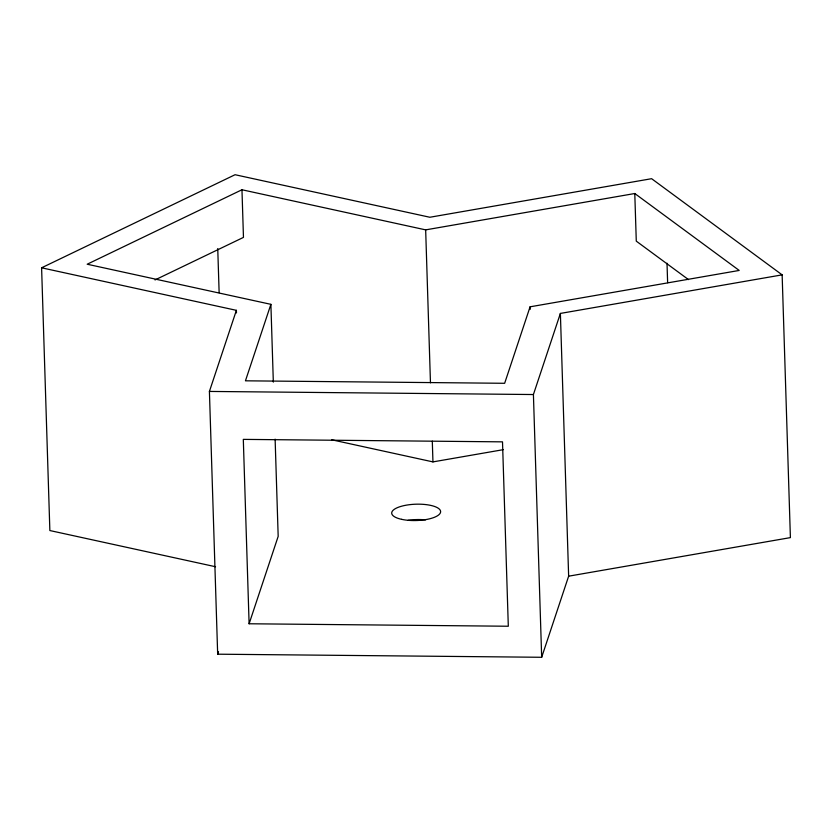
<?xml version="1.0" encoding="UTF-8"?>
<svg xmlns="http://www.w3.org/2000/svg" width="832" height="832" viewBox="0 0 832 832"><rect width="100%" height="100%" fill="white"/><g stroke="black" fill="none" stroke-linecap="round" stroke-linejoin="round"><path stroke-width="1.25" d="M568.641 576.181L790.4 537.618L782.142 274.862L560.383 313.425L568.641 576.181L541.674 657.28L217.672 654.191L209.414 391.435L236.392 310.336L41.6 267.8L49.858 530.546L215.55 566.738M270.889 304.335L245.45 380.817L504.65 383.292L530.078 306.81L739.211 270.442L634.785 193.513L425.662 229.871L241.966 189.758L87.194 264.222L270.889 304.335L273.333 382.106M217.672 654.191L218.494 651.726M249.111 623.771L243.308 439.379L502.507 441.854L508.31 626.236L249.111 623.771L278.179 536.359L275.122 439.14M541.674 657.28L533.416 394.534L560.383 313.425M41.6 267.8L235.071 174.72L429.853 217.256L651.612 178.693L782.142 274.862M155.022 279.937L243.464 237.39L241.966 189.758M331.77 439.795L432.952 461.895L503.246 449.675M209.414 391.435L533.416 394.534M688.501 279.614L636.282 241.145L634.785 193.513M667.014 263.214L667.628 282.693M530.078 306.81L530.161 309.4M425.662 229.871L430.466 382.824M432.297 441.158L432.952 461.895M236.392 310.336L236.465 312.926M217.745 248.539L219.138 292.687M408.044 520.322A24.461 8.164 -1.8 0 1 425.568 519.875M401.658 519.345A24.461 8.164 -1.8 0 0 440.471 512.595A24.461 8.164 -1.8 0 0 406.38 505.149A24.461 8.164 -1.8 0 0 401.658 519.345"/></g></svg>
